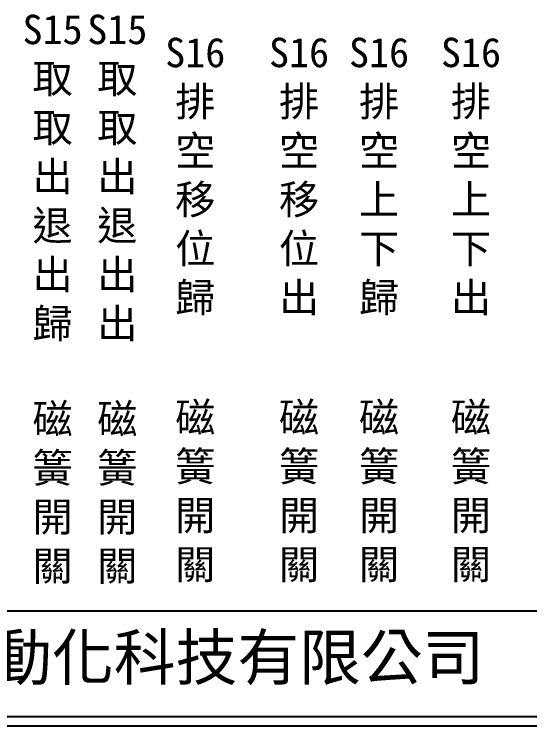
# Model space of a CAD drawing. Extents: x 325 to 612, y 3 to 207.
# Drawn here: x 391.6 to 460, y 3 to 97.4 of the extents above; entities that cross this region are included whole.
import ezdxf

# ---------------------------------------------------------------- set-up
doc = ezdxf.new("R2010")
doc.units = 0
doc.layers.add('圖框層', color=7, linetype='CONTINUOUS')
doc.layers.add('標尺寸層', color=3, linetype='CONTINUOUS')
doc.styles.add('CNS', font='romanc.shx', dxfattribs={"bigfont": 'chineset.shx'})
doc.styles.add('STSL', font='kaiu.ttf')

msp = doc.modelspace()

# ---------------------------------------------------------------- linework, layer by layer
at = {"layer": '圖框層', "color": 7}
for p, q in [((326.569, 18.25), (611.07, 18.25)), ((326.569, 4.25), (611.07, 4.25)), ((325.319, 3), (612.319, 3))]:
    msp.add_line(p, q, dxfattribs=at)

# ---------------------------------------------------------------- texts
at = {"layer": '圖框層', "color": 4, "style": 'STSL'}
msp.add_text('泓陞自動化科技有限公司', height=6, dxfattribs=at).set_placement((363.923, 9.076))
at = {"layer": '標尺寸層', "color": 7, "char_height": 3.9, "width": 4.96081, "attachment_point": 5, "style": 'CNS'}
for s, insert in [('{\\fDFKai-SB|b0|i0|c136|p65;S15取取出退出歸}', (396.727, 75.64)), ('{\\fDFKai-SB|b0|i0|c136|p65;S15取取出退出出}', (405.307, 75.64)), ('{\\fDFKai-SB|b0|i0|c136|p65;S16排空移位歸}', (415.635, 75.833)), ('{\\fDFKai-SB|b0|i0|c136|p65;S16排空移位出}', (429.396, 75.833)), ('{\\fDFKai-SB|b0|i0|c136|p65;S16排空上下歸}', (439.999, 75.837)), ('{\\fDFKai-SB|b0|i0|c136|p65;S16排空上下出}', (452.182, 75.837)), ('{\\fDFKai-SB|b0|i0|c136|p65;磁簧開關}', (415.635, 33.933)), ('{\\fDFKai-SB|b0|i0|c136|p65;磁簧開關}', (429.396, 33.933)), ('{\\fDFKai-SB|b0|i0|c136|p65;磁簧開關}', (439.999, 33.937)), ('{\\fDFKai-SB|b0|i0|c136|p65;磁簧開關}', (452.182, 33.937)), ('{\\fDFKai-SB|b0|i0|c136|p65;磁簧開關}', (396.727, 33.74)), ('{\\fDFKai-SB|b0|i0|c136|p65;磁簧開關}', (405.307, 33.74))]:
    msp.add_mtext(s, dxfattribs=dict(at, insert=insert))

doc.saveas('drawing.dxf')
